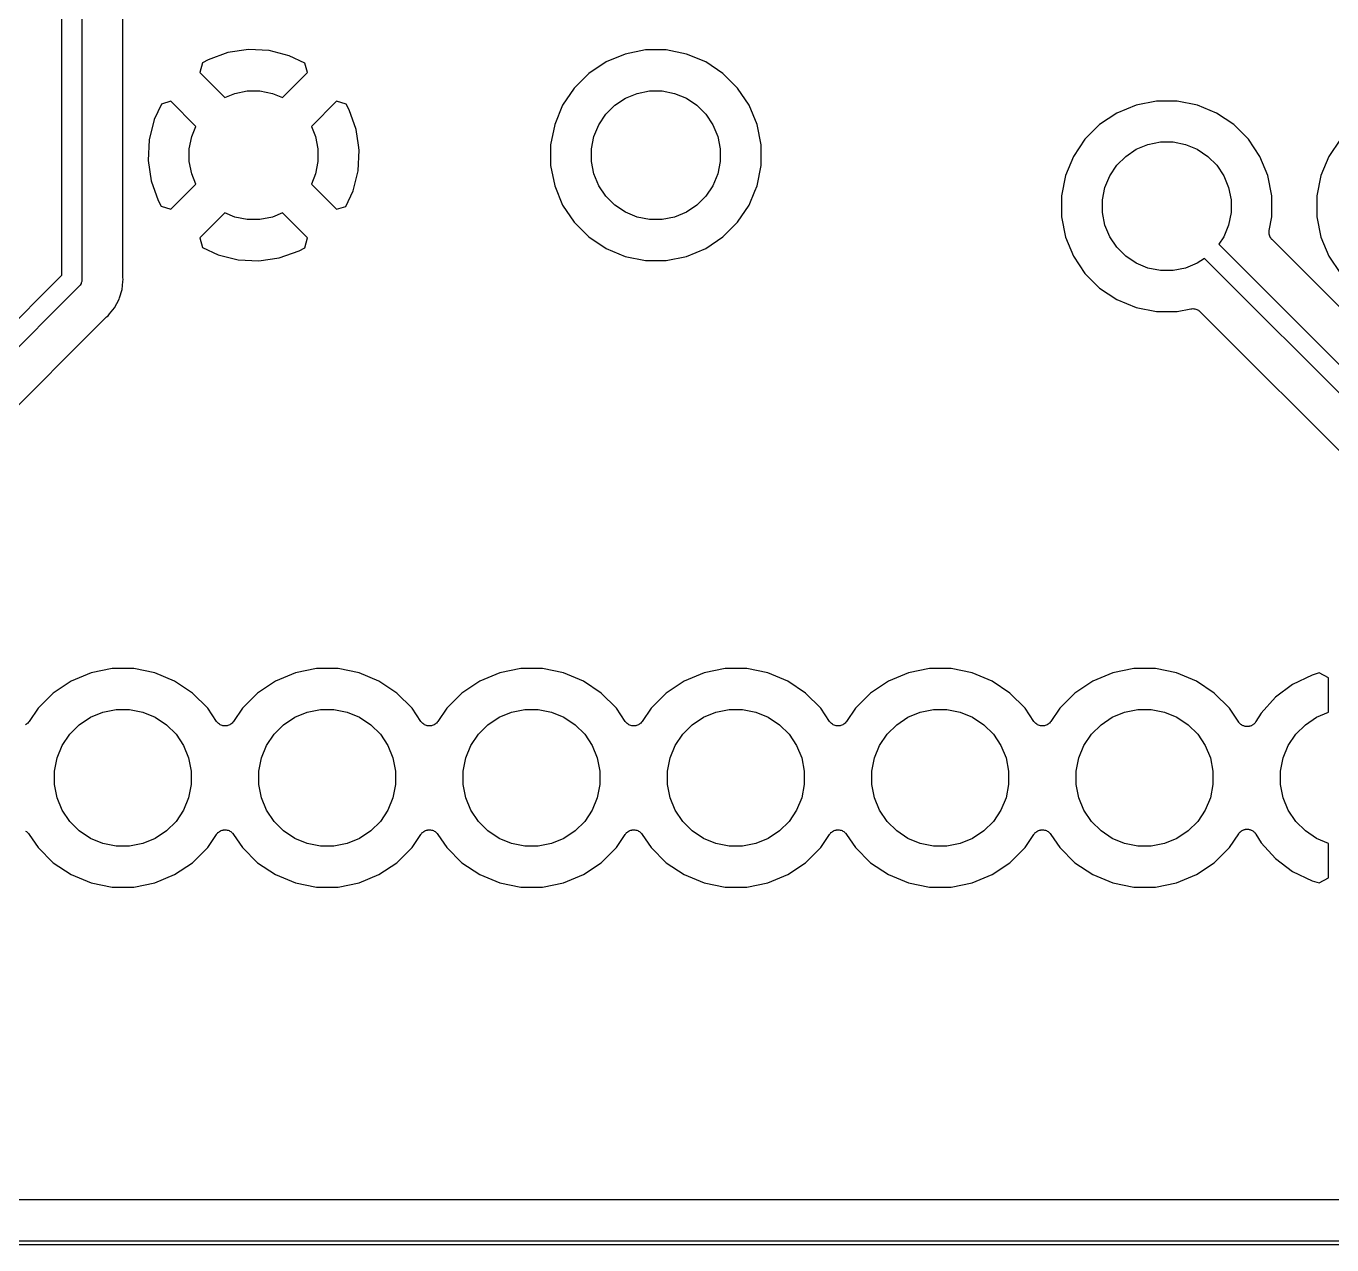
# Model space of a CAD drawing. Extents: x 20 to 116, y -135 to -20.
# Drawn here: x 64.89 to 81.12, y -135.03 to -119.88 of the extents above; entities that cross this region are included whole.
import ezdxf

# ---------------------------------------------------------------- set-up
doc = ezdxf.new("R2010")
doc.units = 0
doc.layers.add('BLACK', color=7, linetype='CONTINUOUS')

msp = doc.modelspace()

# ---------------------------------------------------------------- linework, layer by layer
at = {"layer": 'BLACK', "linetype": 'CONTINUOUS'}
for p, q in [((65.335, -122.973), (65.335, -110.205)), ((65.585, -110.205), (65.585, -123.019)), ((66.093, -122.988), (66.093, -110.843)), ((67.4009, -120.205), (67.1553, -120.293)), ((67.6557, -120.167), (67.4009, -120.205)), ((67.9131, -120.18), (67.6557, -120.167)), ((68.163, -120.243), (67.9131, -120.18)), ((68.3557, -120.334), (68.163, -120.243)), ((72.3385, -120.222), (72.1004, -120.321)), ((72.5912, -120.172), (72.3385, -120.222)), ((72.8488, -120.172), (72.5912, -120.172)), ((73.1015, -120.222), (72.8488, -120.172)), ((73.3396, -120.321), (73.1015, -120.222)), ((67.0853, -120.33), (67.05, -120.451)), ((67.1553, -120.293), (67.0853, -120.33)), ((68.39, -120.451), (68.3557, -120.334)), ((72.1004, -120.321), (71.8862, -120.464)), ((73.5538, -120.464), (73.3396, -120.321)), ((67.05, -120.451), (67.3617, -120.762)), ((68.0783, -120.762), (68.39, -120.451)), ((71.8862, -120.464), (71.704, -120.646)), ((73.736, -120.646), (73.5538, -120.464)), ((67.3617, -120.762), (67.4866, -120.711)), ((67.4866, -120.711), (67.6412, -120.68)), ((67.6412, -120.68), (67.7988, -120.68)), ((67.7988, -120.68), (67.9534, -120.711)), ((67.9534, -120.711), (68.0783, -120.762)), ((71.704, -120.646), (71.5609, -120.86)), ((72.3411, -120.771), (72.4866, -120.711)), ((72.4866, -120.711), (72.6412, -120.68)), ((72.6412, -120.68), (72.7988, -120.68)), ((72.7988, -120.68), (72.9534, -120.711)), ((72.9534, -120.711), (73.0989, -120.771)), ((73.8791, -120.86), (73.736, -120.646)), ((66.5738, -120.844), (66.4826, -121.037)), ((66.6908, -120.81), (66.5738, -120.844)), ((67.0025, -121.122), (66.6908, -120.81)), ((68.7492, -120.81), (68.4375, -121.122)), ((68.8698, -120.845), (68.7492, -120.81)), ((68.9072, -120.915), (68.8698, -120.845)), ((68.995, -121.161), (68.9072, -120.915)), ((71.5609, -120.86), (71.4623, -121.098)), ((72.0986, -120.97), (72.21, -120.859)), ((72.21, -120.859), (72.3411, -120.771)), ((73.0989, -120.771), (73.23, -120.859)), ((73.23, -120.859), (73.3414, -120.97)), ((73.9777, -121.098), (73.8791, -120.86)), ((78.6885, -120.857), (78.4504, -120.956)), ((78.9412, -120.807), (78.6885, -120.857)), ((79.1988, -120.807), (78.9412, -120.807)), ((79.4515, -120.857), (79.1988, -120.807)), ((79.6896, -120.956), (79.4515, -120.857)), ((66.4826, -121.037), (66.4199, -121.287)), ((72.011, -121.101), (72.0986, -120.97)), ((73.3414, -120.97), (73.429, -121.101)), ((78.4504, -120.956), (78.2362, -121.099)), ((79.9038, -121.099), (79.6896, -120.956)), ((66.92, -121.401), (66.9507, -121.247)), ((66.9507, -121.247), (67.0025, -121.122)), ((68.4375, -121.122), (68.4893, -121.247)), ((68.4893, -121.247), (68.52, -121.401)), ((69.0241, -121.357), (68.995, -121.161)), ((71.4623, -121.098), (71.412, -121.351)), ((71.92, -121.401), (71.9507, -121.247)), ((71.9507, -121.247), (72.011, -121.101)), ((73.429, -121.101), (73.4893, -121.247)), ((73.4893, -121.247), (73.52, -121.401)), ((74.028, -121.351), (73.9777, -121.098)), ((78.2362, -121.099), (78.054, -121.281)), ((80.086, -121.281), (79.9038, -121.099)), ((66.4199, -121.287), (66.4072, -121.544)), ((66.92, -121.559), (66.92, -121.401)), ((68.52, -121.401), (68.52, -121.559)), ((69.0328, -121.416), (69.0241, -121.357)), ((69.0241, -121.357), (69.0241, -121.357)), ((71.412, -121.351), (71.412, -121.609)), ((71.92, -121.559), (71.92, -121.401)), ((73.52, -121.401), (73.52, -121.559)), ((74.028, -121.609), (74.028, -121.351)), ((78.054, -121.281), (77.9109, -121.495)), ((78.56, -121.494), (78.6911, -121.406)), ((78.6911, -121.406), (78.8366, -121.346)), ((78.8366, -121.346), (78.9912, -121.315)), ((78.9912, -121.315), (79.1488, -121.315)), ((79.1488, -121.315), (79.3034, -121.346)), ((79.3034, -121.346), (79.4489, -121.406)), ((79.4489, -121.406), (79.58, -121.494)), ((80.2291, -121.495), (80.086, -121.281)), ((81.229, -121.281), (81.0859, -121.495)), ((66.4072, -121.544), (66.445, -121.799)), ((66.9507, -121.713), (66.92, -121.559)), ((68.52, -121.559), (68.4893, -121.713)), ((69.0201, -121.673), (69.0328, -121.416)), ((71.9507, -121.713), (71.92, -121.559)), ((73.52, -121.559), (73.4893, -121.713)), ((77.9109, -121.495), (77.8123, -121.733)), ((78.4486, -121.605), (78.56, -121.494)), ((79.58, -121.494), (79.6914, -121.605)), ((80.3277, -121.733), (80.2291, -121.495)), ((81.0859, -121.495), (80.9873, -121.733)), ((67.0025, -121.838), (66.9507, -121.713)), ((68.4893, -121.713), (68.4375, -121.838)), ((68.9574, -121.923), (69.0201, -121.673)), ((71.412, -121.609), (71.4623, -121.862)), ((72.011, -121.859), (71.9507, -121.713)), ((73.4893, -121.713), (73.429, -121.859)), ((73.9777, -121.862), (74.028, -121.609)), ((77.8123, -121.733), (77.762, -121.986)), ((78.361, -121.736), (78.4486, -121.605)), ((79.6914, -121.605), (79.779, -121.736)), ((80.378, -121.986), (80.3277, -121.733)), ((80.9873, -121.733), (80.937, -121.986)), ((66.445, -121.799), (66.5328, -122.045)), ((66.6908, -122.15), (67.0025, -121.838)), ((68.4375, -121.838), (68.7492, -122.15)), ((71.4623, -121.862), (71.5609, -122.1)), ((72.0986, -121.99), (72.011, -121.859)), ((73.429, -121.859), (73.3414, -121.99)), ((73.9514, -121.925), (73.9777, -121.862)), ((78.27, -122.036), (78.3007, -121.882)), ((78.3007, -121.882), (78.361, -121.736)), ((79.779, -121.736), (79.8393, -121.882)), ((79.8393, -121.882), (79.87, -122.036)), ((66.5328, -122.045), (66.5702, -122.115)), ((68.8662, -122.116), (68.9574, -121.923)), ((72.21, -122.101), (72.0986, -121.99)), ((73.3414, -121.99), (73.23, -122.101)), ((73.8791, -122.1), (73.9514, -121.925)), ((73.9514, -121.925), (73.9514, -121.925)), ((77.762, -121.986), (77.762, -122.244)), ((78.27, -122.194), (78.27, -122.036)), ((79.87, -122.036), (79.87, -122.194)), ((80.378, -122.244), (80.378, -121.986)), ((80.937, -121.986), (80.937, -122.244)), ((66.5702, -122.115), (66.6908, -122.15)), ((67.3617, -122.198), (67.05, -122.509)), ((67.4866, -122.249), (67.3617, -122.198)), ((68.0783, -122.198), (67.9534, -122.249)), ((68.39, -122.509), (68.0783, -122.198)), ((68.7492, -122.15), (68.8662, -122.116)), ((71.5609, -122.1), (71.704, -122.314)), ((72.3411, -122.189), (72.21, -122.101)), ((72.4866, -122.249), (72.3411, -122.189)), ((73.0989, -122.189), (72.9534, -122.249)), ((73.23, -122.101), (73.0989, -122.189)), ((73.736, -122.314), (73.8791, -122.1)), ((78.3007, -122.348), (78.27, -122.194)), ((79.87, -122.194), (79.8393, -122.348)), ((67.6412, -122.28), (67.4866, -122.249)), ((67.7988, -122.28), (67.6412, -122.28)), ((67.9534, -122.249), (67.7988, -122.28)), ((71.704, -122.314), (71.8862, -122.496)), ((72.6412, -122.28), (72.4866, -122.249)), ((72.7988, -122.28), (72.6412, -122.28)), ((72.9534, -122.249), (72.7988, -122.28)), ((73.5538, -122.496), (73.736, -122.314)), ((77.762, -122.244), (77.8123, -122.497)), ((78.361, -122.494), (78.3007, -122.348)), ((79.8393, -122.348), (79.779, -122.494)), ((80.3441, -122.414), (80.378, -122.244)), ((80.937, -122.244), (80.9873, -122.497)), ((67.05, -122.509), (67.0843, -122.626)), ((68.3547, -122.63), (68.39, -122.509)), ((71.8862, -122.496), (72.1004, -122.639)), ((73.3396, -122.639), (73.5538, -122.496)), ((77.8123, -122.497), (77.9109, -122.735)), ((78.4486, -122.625), (78.361, -122.494)), ((79.779, -122.494), (79.7176, -122.586)), ((80.3417, -122.438), (80.343, -122.426)), ((80.3417, -122.439), (80.3417, -122.438)), ((80.3417, -122.438), (80.3417, -122.438)), ((80.3428, -122.45), (80.3417, -122.439)), ((80.3439, -122.462), (80.3428, -122.45)), ((80.343, -122.426), (80.3441, -122.414)), ((80.344, -122.463), (80.3439, -122.462)), ((80.3441, -122.463), (80.344, -122.463)), ((80.3475, -122.475), (80.3441, -122.463)), ((80.3508, -122.486), (80.3475, -122.475)), ((80.3511, -122.487), (80.3508, -122.486)), ((80.3512, -122.487), (80.3511, -122.487)), ((80.3568, -122.498), (80.3512, -122.487)), ((80.3622, -122.508), (80.3568, -122.498)), ((80.3626, -122.509), (80.3622, -122.508)), ((80.3628, -122.509), (80.3626, -122.509)), ((80.3703, -122.518), (80.3628, -122.509)), ((80.3776, -122.527), (80.3703, -122.518)), ((80.3785, -122.528), (80.3776, -122.527)), ((80.3789, -122.529), (80.3785, -122.528)), ((80.3785, -122.528), (80.3785, -122.528)), ((80.3785, -122.528), (80.3785, -122.528)), ((82.9962, -125.146), (80.3789, -122.529)), ((80.9873, -122.497), (81.0859, -122.735)), ((67.0843, -122.626), (67.277, -122.717)), ((68.0391, -122.755), (68.2847, -122.667)), ((68.2847, -122.667), (68.3547, -122.63)), ((72.1004, -122.639), (72.3385, -122.738)), ((73.1015, -122.738), (73.3396, -122.639)), ((78.56, -122.736), (78.4486, -122.625)), ((79.7176, -122.586), (82.823, -125.691)), ((67.277, -122.717), (67.5269, -122.78)), ((67.5269, -122.78), (67.7843, -122.793)), ((67.7843, -122.793), (68.0391, -122.755)), ((72.3385, -122.738), (72.5912, -122.788)), ((72.5912, -122.788), (72.8488, -122.788)), ((72.8488, -122.788), (73.1015, -122.738)), ((77.9109, -122.735), (78.054, -122.949)), ((78.6911, -122.824), (78.56, -122.736)), ((78.8366, -122.884), (78.6911, -122.824)), ((79.4489, -122.824), (79.3034, -122.884)), ((79.5408, -122.763), (79.4489, -122.824)), ((82.6785, -125.9), (79.5408, -122.763)), ((81.0859, -122.735), (81.229, -122.949)), ((61.8732, -126.435), (65.335, -122.973)), ((65.585, -123.031), (65.5832, -123.05)), ((65.585, -123.019), (65.5856, -123.025)), ((65.5856, -123.025), (65.585, -123.031)), ((65.585, -123.031), (65.585, -123.031)), ((66.0935, -122.993), (66.093, -122.988)), ((66.0934, -122.998), (66.0935, -122.993)), ((66.0936, -123), (66.0934, -122.998)), ((66.0961, -123.025), (66.0936, -123)), ((66.0936, -123.05), (66.0961, -123.025)), ((78.054, -122.949), (78.2362, -123.131)), ((78.9912, -122.915), (78.8366, -122.884)), ((79.1488, -122.915), (78.9912, -122.915)), ((79.3034, -122.884), (79.1488, -122.915)), ((65.5441, -123.118), (62.0177, -126.644)), ((65.5488, -123.114), (65.5441, -123.118)), ((65.5557, -123.105), (65.5488, -123.114)), ((65.5644, -123.095), (65.5557, -123.105)), ((65.576, -123.073), (65.5644, -123.095)), ((65.578, -123.067), (65.576, -123.073)), ((65.5832, -123.05), (65.578, -123.067)), ((66.0523, -123.253), (66.0838, -123.149)), ((66.0838, -123.149), (66.0936, -123.05)), ((66.0936, -123.05), (66.0936, -123.05)), ((78.2362, -123.131), (78.4504, -123.274)), ((65.9889, -123.378), (66.0476, -123.268)), ((66.0476, -123.268), (66.0523, -123.253)), ((66.0523, -123.253), (66.0523, -123.253)), ((78.4504, -123.274), (78.6885, -123.373)), ((62.399, -126.981), (65.8812, -123.499)), ((65.8812, -123.499), (65.8825, -123.498)), ((65.8825, -123.498), (65.8867, -123.494)), ((65.8867, -123.494), (65.8904, -123.491)), ((65.8904, -123.491), (65.9098, -123.475)), ((65.9098, -123.475), (65.9287, -123.452)), ((65.9287, -123.452), (65.9288, -123.452)), ((65.9288, -123.452), (65.9889, -123.378)), ((78.6885, -123.373), (78.9412, -123.423)), ((78.9412, -123.423), (79.1988, -123.423)), ((79.1988, -123.423), (79.3691, -123.389)), ((79.3691, -123.389), (79.3696, -123.389)), ((79.3696, -123.389), (79.3697, -123.389)), ((79.3697, -123.389), (79.3697, -123.389)), ((79.3697, -123.389), (79.3709, -123.389)), ((79.3709, -123.389), (79.3827, -123.388)), ((79.3827, -123.388), (79.3943, -123.387)), ((79.3943, -123.387), (79.3949, -123.387)), ((79.3949, -123.387), (79.3955, -123.387)), ((79.3955, -123.387), (79.4072, -123.388)), ((79.4072, -123.388), (79.419, -123.389)), ((79.419, -123.389), (79.4196, -123.389)), ((79.4196, -123.389), (79.4202, -123.389)), ((79.4202, -123.389), (79.4314, -123.393)), ((79.4314, -123.393), (79.4427, -123.396)), ((79.4427, -123.396), (79.4432, -123.397)), ((79.4432, -123.397), (79.4438, -123.397)), ((79.4438, -123.397), (79.4541, -123.403)), ((79.4541, -123.403), (79.4645, -123.408)), ((79.4645, -123.408), (79.465, -123.409)), ((79.465, -123.409), (79.4655, -123.409)), ((79.4655, -123.409), (79.4746, -123.416)), ((79.4746, -123.416), (79.4837, -123.424)), ((79.4837, -123.424), (82.2973, -126.237)), ((65.9612, -127.862), (65.6989, -127.914)), ((66.2287, -127.862), (65.9612, -127.862)), ((66.4911, -127.914), (66.2287, -127.862)), ((68.5012, -127.862), (68.2389, -127.914)), ((68.7687, -127.862), (68.5012, -127.862)), ((69.0311, -127.914), (68.7687, -127.862)), ((71.0412, -127.862), (70.7789, -127.914)), ((71.3088, -127.862), (71.0412, -127.862)), ((71.5711, -127.914), (71.3088, -127.862)), ((73.5812, -127.862), (73.3189, -127.914)), ((73.8487, -127.862), (73.5812, -127.862)), ((74.1111, -127.914), (73.8487, -127.862)), ((76.1213, -127.862), (75.8589, -127.914)), ((76.3888, -127.862), (76.1213, -127.862)), ((76.6511, -127.914), (76.3888, -127.862)), ((78.6612, -127.862), (78.3989, -127.914)), ((78.9287, -127.862), (78.6612, -127.862)), ((79.1911, -127.914), (78.9287, -127.862)), ((65.4517, -128.017), (65.2293, -128.165)), ((65.6989, -127.914), (65.4517, -128.017)), ((66.7383, -128.017), (66.4911, -127.914)), ((66.9607, -128.165), (66.7383, -128.017)), ((67.9917, -128.017), (67.7693, -128.165)), ((68.2389, -127.914), (67.9917, -128.017)), ((69.2783, -128.017), (69.0311, -127.914)), ((69.5007, -128.165), (69.2783, -128.017)), ((70.5317, -128.017), (70.3093, -128.165)), ((70.7789, -127.914), (70.5317, -128.017)), ((71.8183, -128.017), (71.5711, -127.914)), ((72.0407, -128.165), (71.8183, -128.017)), ((73.0717, -128.017), (72.8493, -128.165)), ((73.3189, -127.914), (73.0717, -128.017)), ((74.3583, -128.017), (74.1111, -127.914)), ((74.5807, -128.165), (74.3583, -128.017)), ((75.6117, -128.017), (75.3893, -128.165)), ((75.8589, -127.914), (75.6117, -128.017)), ((76.8983, -128.017), (76.6511, -127.914)), ((77.1207, -128.165), (76.8983, -128.017)), ((78.1517, -128.017), (77.9293, -128.165)), ((78.3989, -127.914), (78.1517, -128.017)), ((79.4383, -128.017), (79.1911, -127.914)), ((79.6607, -128.165), (79.4383, -128.017)), ((80.634, -128.058), (80.4207, -128.217)), ((80.8769, -127.942), (80.634, -128.058)), ((80.965, -127.915), (80.8769, -127.942)), ((81.081, -127.976), (80.965, -127.915)), ((81.081, -128.405), (81.081, -127.976)), ((65.2293, -128.165), (65.0402, -128.354)), ((67.1498, -128.354), (66.9607, -128.165)), ((67.7693, -128.165), (67.5802, -128.354)), ((69.6898, -128.354), (69.5007, -128.165)), ((70.3093, -128.165), (70.1202, -128.354)), ((72.2298, -128.354), (72.0407, -128.165)), ((72.8493, -128.165), (72.6602, -128.354)), ((74.7698, -128.354), (74.5807, -128.165)), ((75.3893, -128.165), (75.2002, -128.354)), ((77.3098, -128.354), (77.1207, -128.165)), ((77.9293, -128.165), (77.7402, -128.354)), ((79.8498, -128.354), (79.6607, -128.165)), ((80.4207, -128.217), (80.2425, -128.414)), ((65.0402, -128.354), (64.9306, -128.518)), ((65.8471, -128.403), (66.0113, -128.37)), ((66.0113, -128.37), (66.1787, -128.37)), ((66.1787, -128.37), (66.3429, -128.403)), ((67.2594, -128.518), (67.1498, -128.354)), ((67.5802, -128.354), (67.4706, -128.518)), ((68.3871, -128.403), (68.5513, -128.37)), ((68.5513, -128.37), (68.7187, -128.37)), ((68.7187, -128.37), (68.8829, -128.403)), ((69.7994, -128.518), (69.6898, -128.354)), ((70.1202, -128.354), (70.0106, -128.518)), ((70.9271, -128.403), (71.0913, -128.37)), ((71.0913, -128.37), (71.2587, -128.37)), ((71.2587, -128.37), (71.4229, -128.403)), ((72.3394, -128.518), (72.2298, -128.354)), ((72.6602, -128.354), (72.5506, -128.518)), ((73.4671, -128.403), (73.6313, -128.37)), ((73.6313, -128.37), (73.7987, -128.37)), ((73.7987, -128.37), (73.9629, -128.403)), ((74.8794, -128.518), (74.7698, -128.354)), ((75.2002, -128.354), (75.0906, -128.518)), ((76.0071, -128.403), (76.1713, -128.37)), ((76.1713, -128.37), (76.3387, -128.37)), ((76.3387, -128.37), (76.5029, -128.403)), ((77.4194, -128.518), (77.3098, -128.354)), ((77.7402, -128.354), (77.6306, -128.518)), ((78.5471, -128.403), (78.7113, -128.37)), ((78.7113, -128.37), (78.8787, -128.37)), ((78.8787, -128.37), (79.0429, -128.403)), ((79.9646, -128.526), (79.8498, -128.354)), ((64.9042, -128.546), (64.8948, -128.554)), ((64.9136, -128.539), (64.9042, -128.546)), ((64.9138, -128.538), (64.9136, -128.539)), ((64.9141, -128.538), (64.9138, -128.538)), ((64.9217, -128.529), (64.9141, -128.538)), ((64.9296, -128.52), (64.9217, -128.529)), ((64.93, -128.519), (64.9296, -128.52)), ((64.9306, -128.518), (64.93, -128.519)), ((64.93, -128.519), (64.93, -128.519)), ((64.93, -128.519), (64.93, -128.519)), ((65.5532, -128.56), (65.6924, -128.467)), ((65.6924, -128.467), (65.8471, -128.403)), ((66.3429, -128.403), (66.4976, -128.467)), ((66.4976, -128.467), (66.6368, -128.56)), ((67.267, -128.528), (67.2594, -128.518)), ((67.2746, -128.537), (67.267, -128.528)), ((67.2749, -128.537), (67.2746, -128.537)), ((67.2751, -128.537), (67.2749, -128.537)), ((67.2844, -128.545), (67.2751, -128.537)), ((67.2937, -128.553), (67.2844, -128.545)), ((67.294, -128.553), (67.2937, -128.553)), ((67.2943, -128.553), (67.294, -128.553)), ((67.3049, -128.559), (67.2943, -128.553)), ((67.4442, -128.546), (67.4348, -128.554)), ((67.4536, -128.539), (67.4442, -128.546)), ((67.4538, -128.538), (67.4536, -128.539)), ((67.4541, -128.538), (67.4538, -128.538)), ((67.4617, -128.529), (67.4541, -128.538)), ((67.4696, -128.52), (67.4617, -128.529)), ((67.47, -128.519), (67.4696, -128.52)), ((67.4706, -128.518), (67.47, -128.519)), ((67.47, -128.519), (67.47, -128.519)), ((67.47, -128.519), (67.47, -128.519)), ((68.0932, -128.56), (68.2324, -128.467)), ((68.2324, -128.467), (68.3871, -128.403)), ((68.8829, -128.403), (69.0376, -128.467)), ((69.0376, -128.467), (69.1768, -128.56)), ((69.807, -128.528), (69.7994, -128.518)), ((69.8147, -128.537), (69.807, -128.528)), ((69.8149, -128.537), (69.8147, -128.537)), ((69.8151, -128.537), (69.8149, -128.537)), ((69.8244, -128.545), (69.8151, -128.537)), ((69.8337, -128.553), (69.8244, -128.545)), ((69.834, -128.553), (69.8337, -128.553)), ((69.8343, -128.553), (69.834, -128.553)), ((69.8449, -128.559), (69.8343, -128.553)), ((69.9842, -128.546), (69.9748, -128.554)), ((69.9936, -128.539), (69.9842, -128.546)), ((69.9938, -128.538), (69.9936, -128.539)), ((69.9941, -128.538), (69.9938, -128.538)), ((70.0017, -128.529), (69.9941, -128.538)), ((70.0096, -128.52), (70.0017, -128.529)), ((70.01, -128.519), (70.0096, -128.52)), ((70.0106, -128.518), (70.01, -128.519)), ((70.01, -128.519), (70.01, -128.519)), ((70.01, -128.519), (70.01, -128.519)), ((70.6332, -128.56), (70.7724, -128.467)), ((70.7724, -128.467), (70.9271, -128.403)), ((71.4229, -128.403), (71.5776, -128.467)), ((71.5776, -128.467), (71.7168, -128.56)), ((72.347, -128.528), (72.3394, -128.518)), ((72.3546, -128.537), (72.347, -128.528)), ((72.3549, -128.537), (72.3546, -128.537)), ((72.3551, -128.537), (72.3549, -128.537)), ((72.3644, -128.545), (72.3551, -128.537)), ((72.3737, -128.553), (72.3644, -128.545)), ((72.374, -128.553), (72.3737, -128.553)), ((72.3743, -128.553), (72.374, -128.553)), ((72.3849, -128.559), (72.3743, -128.553)), ((72.5242, -128.546), (72.5148, -128.554)), ((72.5336, -128.539), (72.5242, -128.546)), ((72.5338, -128.538), (72.5336, -128.539)), ((72.5341, -128.538), (72.5338, -128.538)), ((72.5417, -128.529), (72.5341, -128.538)), ((72.5496, -128.52), (72.5417, -128.529)), ((72.55, -128.519), (72.5496, -128.52)), ((72.5506, -128.518), (72.55, -128.519)), ((72.55, -128.519), (72.55, -128.519)), ((72.55, -128.519), (72.55, -128.519)), ((73.1732, -128.56), (73.3124, -128.467)), ((73.3124, -128.467), (73.4671, -128.403)), ((73.9629, -128.403), (74.1176, -128.467)), ((74.1176, -128.467), (74.2568, -128.56)), ((74.887, -128.528), (74.8794, -128.518)), ((74.8946, -128.537), (74.887, -128.528)), ((74.8949, -128.537), (74.8946, -128.537)), ((74.8951, -128.537), (74.8949, -128.537)), ((74.9044, -128.545), (74.8951, -128.537)), ((74.9137, -128.553), (74.9044, -128.545)), ((74.914, -128.553), (74.9137, -128.553)), ((74.9143, -128.553), (74.914, -128.553)), ((74.9249, -128.559), (74.9143, -128.553)), ((75.0642, -128.546), (75.0548, -128.554)), ((75.0736, -128.539), (75.0642, -128.546)), ((75.0738, -128.538), (75.0736, -128.539)), ((75.0741, -128.538), (75.0738, -128.538)), ((75.0817, -128.529), (75.0741, -128.538)), ((75.0896, -128.52), (75.0817, -128.529)), ((75.09, -128.519), (75.0896, -128.52)), ((75.0906, -128.518), (75.09, -128.519)), ((75.09, -128.519), (75.09, -128.519)), ((75.09, -128.519), (75.09, -128.519)), ((75.7132, -128.56), (75.8524, -128.467)), ((75.8524, -128.467), (76.0071, -128.403)), ((76.5029, -128.403), (76.6576, -128.467)), ((76.6576, -128.467), (76.7968, -128.56)), ((77.427, -128.528), (77.4194, -128.518)), ((77.4346, -128.537), (77.427, -128.528)), ((77.4349, -128.537), (77.4346, -128.537)), ((77.4351, -128.537), (77.4349, -128.537)), ((77.4444, -128.545), (77.4351, -128.537)), ((77.4537, -128.553), (77.4444, -128.545)), ((77.454, -128.553), (77.4537, -128.553)), ((77.4543, -128.553), (77.454, -128.553)), ((77.4649, -128.559), (77.4543, -128.553)), ((77.6042, -128.546), (77.5948, -128.554)), ((77.6136, -128.539), (77.6042, -128.546)), ((77.6138, -128.538), (77.6136, -128.539)), ((77.6141, -128.538), (77.6138, -128.538)), ((77.6217, -128.529), (77.6141, -128.538)), ((77.6296, -128.52), (77.6217, -128.529)), ((77.63, -128.519), (77.6296, -128.52)), ((77.6306, -128.518), (77.63, -128.519)), ((77.63, -128.519), (77.63, -128.519)), ((77.63, -128.519), (77.63, -128.519)), ((78.2532, -128.56), (78.3924, -128.467)), ((78.3924, -128.467), (78.5471, -128.403)), ((79.0429, -128.403), (79.1976, -128.467)), ((79.1976, -128.467), (79.3368, -128.56)), ((79.9665, -128.528), (79.9646, -128.526)), ((79.968, -128.531), (79.9665, -128.528)), ((79.9743, -128.538), (79.968, -128.531)), ((79.9803, -128.545), (79.9743, -128.538)), ((79.9826, -128.547), (79.9803, -128.545)), ((79.9846, -128.549), (79.9826, -128.547)), ((79.9922, -128.555), (79.9846, -128.549)), ((80.1519, -128.552), (80.1449, -128.558)), ((80.1593, -128.546), (80.1519, -128.552)), ((80.1612, -128.544), (80.1593, -128.546)), ((80.1634, -128.542), (80.1612, -128.544)), ((80.1691, -128.534), (80.1634, -128.542)), ((80.1752, -128.527), (80.1691, -128.534)), ((80.1766, -128.524), (80.1752, -128.527)), ((80.1784, -128.522), (80.1766, -128.524)), ((80.1793, -128.521), (80.1784, -128.522)), ((80.2425, -128.414), (80.1793, -128.521)), ((80.7932, -128.56), (80.9324, -128.467)), ((80.9324, -128.467), (81.081, -128.405)), ((64.8943, -128.554), (64.8836, -128.56)), ((64.8945, -128.554), (64.8943, -128.554)), ((64.8948, -128.554), (64.8945, -128.554)), ((65.3417, -128.817), (65.4348, -128.678)), ((65.4348, -128.678), (65.5532, -128.56)), ((66.6368, -128.56), (66.7552, -128.678)), ((66.7552, -128.678), (66.8483, -128.817)), ((67.3155, -128.565), (67.3049, -128.559)), ((67.3158, -128.565), (67.3155, -128.565)), ((67.3161, -128.565), (67.3158, -128.565)), ((67.3277, -128.569), (67.3161, -128.565)), ((67.3391, -128.572), (67.3277, -128.569)), ((67.3395, -128.572), (67.3391, -128.572)), ((67.3398, -128.572), (67.3395, -128.572)), ((67.3518, -128.573), (67.3398, -128.572)), ((67.3638, -128.575), (67.3518, -128.573)), ((67.3641, -128.575), (67.3638, -128.575)), ((67.3644, -128.575), (67.3641, -128.575)), ((67.3764, -128.574), (67.3644, -128.575)), ((67.3885, -128.573), (67.3764, -128.574)), ((67.3888, -128.572), (67.3885, -128.573)), ((67.3891, -128.572), (67.3888, -128.572)), ((67.4007, -128.569), (67.3891, -128.572)), ((67.4123, -128.566), (67.4007, -128.569)), ((67.4126, -128.565), (67.4123, -128.566)), ((67.4129, -128.565), (67.4126, -128.565)), ((67.4236, -128.56), (67.4129, -128.565)), ((67.4343, -128.554), (67.4236, -128.56)), ((67.4345, -128.554), (67.4343, -128.554)), ((67.4348, -128.554), (67.4345, -128.554)), ((67.8817, -128.817), (67.9748, -128.678)), ((67.9748, -128.678), (68.0932, -128.56)), ((69.1768, -128.56), (69.2952, -128.678)), ((69.2952, -128.678), (69.3883, -128.817)), ((69.8555, -128.565), (69.8449, -128.559)), ((69.8558, -128.565), (69.8555, -128.565)), ((69.8561, -128.565), (69.8558, -128.565)), ((69.8677, -128.569), (69.8561, -128.565)), ((69.8791, -128.572), (69.8677, -128.569)), ((69.8795, -128.572), (69.8791, -128.572)), ((69.8798, -128.572), (69.8795, -128.572)), ((69.8918, -128.573), (69.8798, -128.572)), ((69.9038, -128.575), (69.8918, -128.573)), ((69.9041, -128.575), (69.9038, -128.575)), ((69.9044, -128.575), (69.9041, -128.575)), ((69.9164, -128.574), (69.9044, -128.575)), ((69.9285, -128.573), (69.9164, -128.574)), ((69.9288, -128.572), (69.9285, -128.573)), ((69.9291, -128.572), (69.9288, -128.572)), ((69.9407, -128.569), (69.9291, -128.572)), ((69.9523, -128.566), (69.9407, -128.569)), ((69.9526, -128.565), (69.9523, -128.566)), ((69.9529, -128.565), (69.9526, -128.565)), ((69.9636, -128.56), (69.9529, -128.565)), ((69.9743, -128.554), (69.9636, -128.56)), ((69.9745, -128.554), (69.9743, -128.554)), ((69.9748, -128.554), (69.9745, -128.554)), ((70.4217, -128.817), (70.5148, -128.678)), ((70.5148, -128.678), (70.6332, -128.56)), ((71.7168, -128.56), (71.8352, -128.678)), ((71.8352, -128.678), (71.9283, -128.817)), ((72.3955, -128.565), (72.3849, -128.559)), ((72.3958, -128.565), (72.3955, -128.565)), ((72.3961, -128.565), (72.3958, -128.565)), ((72.4077, -128.569), (72.3961, -128.565)), ((72.4191, -128.572), (72.4077, -128.569)), ((72.4195, -128.572), (72.4191, -128.572)), ((72.4198, -128.572), (72.4195, -128.572)), ((72.4318, -128.573), (72.4198, -128.572)), ((72.4438, -128.575), (72.4318, -128.573)), ((72.4441, -128.575), (72.4438, -128.575)), ((72.4444, -128.575), (72.4441, -128.575)), ((72.4564, -128.574), (72.4444, -128.575)), ((72.4685, -128.573), (72.4564, -128.574)), ((72.4688, -128.572), (72.4685, -128.573)), ((72.4691, -128.572), (72.4688, -128.572)), ((72.4807, -128.569), (72.4691, -128.572)), ((72.4923, -128.566), (72.4807, -128.569)), ((72.4926, -128.565), (72.4923, -128.566)), ((72.4929, -128.565), (72.4926, -128.565)), ((72.5036, -128.56), (72.4929, -128.565)), ((72.5143, -128.554), (72.5036, -128.56)), ((72.5145, -128.554), (72.5143, -128.554)), ((72.5148, -128.554), (72.5145, -128.554)), ((72.9617, -128.817), (73.0548, -128.678)), ((73.0548, -128.678), (73.1732, -128.56)), ((74.2568, -128.56), (74.3752, -128.678)), ((74.3752, -128.678), (74.4683, -128.817)), ((74.9355, -128.565), (74.9249, -128.559)), ((74.9358, -128.565), (74.9355, -128.565)), ((74.9361, -128.565), (74.9358, -128.565)), ((74.9477, -128.569), (74.9361, -128.565)), ((74.9591, -128.572), (74.9477, -128.569)), ((74.9595, -128.572), (74.9591, -128.572)), ((74.9598, -128.572), (74.9595, -128.572)), ((74.9718, -128.573), (74.9598, -128.572)), ((74.9838, -128.575), (74.9718, -128.573)), ((74.9841, -128.575), (74.9838, -128.575)), ((74.9844, -128.575), (74.9841, -128.575)), ((74.9964, -128.574), (74.9844, -128.575)), ((75.0085, -128.573), (74.9964, -128.574)), ((75.0088, -128.572), (75.0085, -128.573)), ((75.0091, -128.572), (75.0088, -128.572)), ((75.0207, -128.569), (75.0091, -128.572)), ((75.0323, -128.566), (75.0207, -128.569)), ((75.0326, -128.565), (75.0323, -128.566)), ((75.0329, -128.565), (75.0326, -128.565)), ((75.0436, -128.56), (75.0329, -128.565)), ((75.0543, -128.554), (75.0436, -128.56)), ((75.0545, -128.554), (75.0543, -128.554)), ((75.0548, -128.554), (75.0545, -128.554)), ((75.5017, -128.817), (75.5948, -128.678)), ((75.5948, -128.678), (75.7132, -128.56)), ((76.7968, -128.56), (76.9152, -128.678)), ((76.9152, -128.678), (77.0083, -128.817)), ((77.4755, -128.565), (77.4649, -128.559)), ((77.4758, -128.565), (77.4755, -128.565)), ((77.4761, -128.565), (77.4758, -128.565)), ((77.4877, -128.569), (77.4761, -128.565)), ((77.4991, -128.572), (77.4877, -128.569)), ((77.4995, -128.572), (77.4991, -128.572)), ((77.4998, -128.572), (77.4995, -128.572)), ((77.5118, -128.573), (77.4998, -128.572)), ((77.5238, -128.575), (77.5118, -128.573)), ((77.5241, -128.575), (77.5238, -128.575)), ((77.5244, -128.575), (77.5241, -128.575)), ((77.5364, -128.574), (77.5244, -128.575)), ((77.5485, -128.573), (77.5364, -128.574)), ((77.5488, -128.572), (77.5485, -128.573)), ((77.5491, -128.572), (77.5488, -128.572)), ((77.5607, -128.569), (77.5491, -128.572)), ((77.5723, -128.566), (77.5607, -128.569)), ((77.5726, -128.565), (77.5723, -128.566)), ((77.5729, -128.565), (77.5726, -128.565)), ((77.5836, -128.56), (77.5729, -128.565)), ((77.5943, -128.554), (77.5836, -128.56)), ((77.5945, -128.554), (77.5943, -128.554)), ((77.5948, -128.554), (77.5945, -128.554)), ((78.0417, -128.817), (78.1348, -128.678)), ((78.1348, -128.678), (78.2532, -128.56)), ((79.3368, -128.56), (79.4552, -128.678)), ((79.4552, -128.678), (79.5483, -128.817)), ((79.9995, -128.561), (79.9922, -128.555)), ((80.0021, -128.562), (79.9995, -128.561)), ((80.0044, -128.564), (80.0021, -128.562)), ((80.013, -128.568), (80.0044, -128.564)), ((80.0213, -128.573), (80.013, -128.568)), ((80.0241, -128.574), (80.0213, -128.573)), ((80.0268, -128.575), (80.0241, -128.574)), ((80.0359, -128.577), (80.0268, -128.575)), ((80.045, -128.58), (80.0359, -128.577)), ((80.0479, -128.58), (80.045, -128.58)), ((80.0508, -128.581), (80.0479, -128.58)), ((80.0602, -128.582), (80.0508, -128.581)), ((80.0696, -128.583), (80.0602, -128.582)), ((80.0726, -128.582), (80.0696, -128.583)), ((80.0756, -128.582), (80.0726, -128.582)), ((80.0849, -128.581), (80.0756, -128.582)), ((80.0943, -128.58), (80.0849, -128.581)), ((80.0972, -128.579), (80.0943, -128.58)), ((80.1001, -128.579), (80.0972, -128.579)), ((80.109, -128.576), (80.1001, -128.579)), ((80.1181, -128.573), (80.109, -128.576)), ((80.1207, -128.572), (80.1181, -128.573)), ((80.1235, -128.571), (80.1207, -128.572)), ((80.1316, -128.566), (80.1235, -128.571)), ((80.14, -128.562), (80.1316, -128.566)), ((80.1423, -128.56), (80.14, -128.562)), ((80.1449, -128.558), (80.1423, -128.56)), ((80.5817, -128.817), (80.6748, -128.678)), ((80.6748, -128.678), (80.7932, -128.56)), ((65.2777, -128.972), (65.3417, -128.817)), ((66.8483, -128.817), (66.9123, -128.972)), ((67.8177, -128.972), (67.8817, -128.817)), ((69.3883, -128.817), (69.4523, -128.972)), ((70.3577, -128.972), (70.4217, -128.817)), ((71.9283, -128.817), (71.9923, -128.972)), ((72.8977, -128.972), (72.9617, -128.817)), ((74.4683, -128.817), (74.5323, -128.972)), ((75.4377, -128.972), (75.5017, -128.817)), ((77.0083, -128.817), (77.0723, -128.972)), ((77.9777, -128.972), (78.0417, -128.817)), ((79.5483, -128.817), (79.6123, -128.972)), ((80.5177, -128.972), (80.5817, -128.817)), ((65.245, -129.136), (65.2777, -128.972)), ((66.9123, -128.972), (66.945, -129.136)), ((67.785, -129.136), (67.8177, -128.972)), ((69.4523, -128.972), (69.485, -129.136)), ((70.325, -129.136), (70.3577, -128.972)), ((71.9923, -128.972), (72.025, -129.136)), ((72.865, -129.136), (72.8977, -128.972)), ((74.5323, -128.972), (74.565, -129.136)), ((75.405, -129.136), (75.4377, -128.972)), ((77.0723, -128.972), (77.105, -129.136)), ((77.945, -129.136), (77.9777, -128.972)), ((79.6123, -128.972), (79.645, -129.136)), ((80.485, -129.136), (80.5177, -128.972)), ((65.245, -129.304), (65.245, -129.136)), ((66.945, -129.136), (66.945, -129.304)), ((67.785, -129.304), (67.785, -129.136)), ((69.485, -129.136), (69.485, -129.304)), ((70.325, -129.304), (70.325, -129.136)), ((72.025, -129.136), (72.025, -129.304)), ((72.865, -129.304), (72.865, -129.136)), ((74.565, -129.136), (74.565, -129.304)), ((75.405, -129.304), (75.405, -129.136)), ((77.105, -129.136), (77.105, -129.304)), ((77.945, -129.304), (77.945, -129.136)), ((79.645, -129.136), (79.645, -129.304)), ((80.485, -129.304), (80.485, -129.136)), ((65.2777, -129.468), (65.245, -129.304)), ((66.945, -129.304), (66.9123, -129.468)), ((67.8177, -129.468), (67.785, -129.304)), ((69.485, -129.304), (69.4523, -129.468)), ((70.3577, -129.468), (70.325, -129.304)), ((72.025, -129.304), (71.9923, -129.468)), ((72.8977, -129.468), (72.865, -129.304)), ((74.565, -129.304), (74.5323, -129.468)), ((75.4377, -129.468), (75.405, -129.304)), ((77.105, -129.304), (77.0723, -129.468)), ((77.9777, -129.468), (77.945, -129.304)), ((79.645, -129.304), (79.6123, -129.468)), ((80.5177, -129.468), (80.485, -129.304)), ((65.3417, -129.623), (65.2777, -129.468)), ((66.9123, -129.468), (66.8483, -129.623)), ((67.8817, -129.623), (67.8177, -129.468)), ((69.4523, -129.468), (69.3883, -129.623)), ((70.4217, -129.623), (70.3577, -129.468)), ((71.9923, -129.468), (71.9283, -129.623)), ((72.9617, -129.623), (72.8977, -129.468)), ((74.5323, -129.468), (74.4683, -129.623)), ((75.5017, -129.623), (75.4377, -129.468)), ((77.0723, -129.468), (77.0083, -129.623)), ((78.0417, -129.623), (77.9777, -129.468)), ((79.6123, -129.468), (79.5483, -129.623)), ((80.5817, -129.623), (80.5177, -129.468)), ((65.4348, -129.762), (65.3417, -129.623)), ((66.8483, -129.623), (66.7552, -129.762)), ((67.9748, -129.762), (67.8817, -129.623)), ((69.3883, -129.623), (69.2952, -129.762)), ((70.5148, -129.762), (70.4217, -129.623)), ((71.9283, -129.623), (71.8352, -129.762)), ((73.0548, -129.762), (72.9617, -129.623)), ((74.4683, -129.623), (74.3752, -129.762)), ((75.5948, -129.762), (75.5017, -129.623)), ((77.0083, -129.623), (76.9152, -129.762)), ((78.1348, -129.762), (78.0417, -129.623)), ((79.5483, -129.623), (79.4552, -129.762)), ((80.6748, -129.762), (80.5817, -129.623)), ((65.5532, -129.88), (65.4348, -129.762)), ((66.7552, -129.762), (66.6368, -129.88)), ((68.0932, -129.88), (67.9748, -129.762)), ((69.2952, -129.762), (69.1768, -129.88)), ((70.6332, -129.88), (70.5148, -129.762)), ((71.8352, -129.762), (71.7168, -129.88)), ((73.1732, -129.88), (73.0548, -129.762)), ((74.3752, -129.762), (74.2568, -129.88)), ((75.7132, -129.88), (75.5948, -129.762)), ((76.9152, -129.762), (76.7968, -129.88)), ((78.2532, -129.88), (78.1348, -129.762)), ((79.4552, -129.762), (79.3368, -129.88)), ((80.7932, -129.88), (80.6748, -129.762)), ((64.885, -129.881), (64.8957, -129.887)), ((64.8957, -129.887), (64.896, -129.887)), ((64.896, -129.887), (64.8963, -129.887)), ((64.8963, -129.887), (64.9056, -129.895)), ((64.9056, -129.895), (64.9149, -129.903)), ((64.9149, -129.903), (64.9151, -129.903)), ((64.9151, -129.903), (64.9153, -129.903)), ((64.9153, -129.903), (64.9229, -129.912)), ((64.9229, -129.912), (64.9306, -129.922)), ((64.9306, -129.922), (65.0402, -130.086)), ((65.6924, -129.973), (65.5532, -129.88)), ((65.8471, -130.037), (65.6924, -129.973)), ((66.4976, -129.973), (66.3429, -130.037)), ((66.6368, -129.88), (66.4976, -129.973)), ((67.1498, -130.086), (67.2594, -129.922)), ((67.2594, -129.922), (67.26, -129.921)), ((67.26, -129.921), (67.2604, -129.92)), ((67.26, -129.921), (67.26, -129.921)), ((67.26, -129.921), (67.26, -129.921)), ((67.2604, -129.92), (67.2683, -129.911)), ((67.2683, -129.911), (67.2759, -129.902)), ((67.2759, -129.902), (67.2762, -129.902)), ((67.2762, -129.902), (67.2764, -129.901)), ((67.2764, -129.901), (67.2858, -129.894)), ((67.2858, -129.894), (67.2952, -129.886)), ((67.2952, -129.886), (67.2955, -129.886)), ((67.2955, -129.886), (67.2957, -129.886)), ((67.2957, -129.886), (67.3064, -129.88)), ((67.3064, -129.88), (67.3171, -129.875)), ((67.3171, -129.875), (67.3174, -129.875)), ((67.3174, -129.875), (67.3177, -129.874)), ((67.3177, -129.874), (67.3292, -129.871)), ((67.3292, -129.871), (67.3409, -129.868)), ((67.3409, -129.868), (67.3412, -129.868)), ((67.3412, -129.868), (67.3415, -129.867)), ((67.3415, -129.867), (67.3535, -129.866)), ((67.3535, -129.866), (67.3656, -129.865)), ((67.3656, -129.865), (67.3659, -129.865)), ((67.3659, -129.865), (67.3662, -129.865)), ((67.3662, -129.865), (67.3781, -129.867)), ((67.3781, -129.867), (67.3902, -129.868)), ((67.3902, -129.868), (67.3905, -129.868)), ((67.3905, -129.868), (67.3909, -129.868)), ((67.3909, -129.868), (67.4022, -129.871)), ((67.4022, -129.871), (67.4139, -129.875)), ((67.4139, -129.875), (67.4142, -129.875)), ((67.4142, -129.875), (67.4145, -129.875)), ((67.4145, -129.875), (67.425, -129.881)), ((67.425, -129.881), (67.4357, -129.887)), ((67.4357, -129.887), (67.436, -129.887)), ((67.436, -129.887), (67.4363, -129.887)), ((67.4363, -129.887), (67.4456, -129.895)), ((67.4456, -129.895), (67.4549, -129.903)), ((67.4549, -129.903), (67.4551, -129.903)), ((67.4551, -129.903), (67.4553, -129.903)), ((67.4553, -129.903), (67.4629, -129.912)), ((67.4629, -129.912), (67.4706, -129.922)), ((67.4706, -129.922), (67.5802, -130.086)), ((68.2324, -129.973), (68.0932, -129.88)), ((68.3871, -130.037), (68.2324, -129.973)), ((69.0376, -129.973), (68.8829, -130.037)), ((69.1768, -129.88), (69.0376, -129.973)), ((69.6898, -130.086), (69.7994, -129.922)), ((69.7994, -129.922), (69.8, -129.921)), ((69.8, -129.921), (69.8004, -129.92)), ((69.8, -129.921), (69.8, -129.921)), ((69.8, -129.921), (69.8, -129.921)), ((69.8004, -129.92), (69.8083, -129.911)), ((69.8083, -129.911), (69.8159, -129.902)), ((69.8159, -129.902), (69.8162, -129.902)), ((69.8162, -129.902), (69.8164, -129.901)), ((69.8164, -129.901), (69.8259, -129.894)), ((69.8259, -129.894), (69.8352, -129.886)), ((69.8352, -129.886), (69.8355, -129.886)), ((69.8355, -129.886), (69.8357, -129.886)), ((69.8357, -129.886), (69.8464, -129.88)), ((69.8464, -129.88), (69.8571, -129.875)), ((69.8571, -129.875), (69.8574, -129.875)), ((69.8574, -129.875), (69.8577, -129.874)), ((69.8577, -129.874), (69.8692, -129.871)), ((69.8692, -129.871), (69.8809, -129.868)), ((69.8809, -129.868), (69.8812, -129.868)), ((69.8812, -129.868), (69.8815, -129.867)), ((69.8815, -129.867), (69.8935, -129.866)), ((69.8935, -129.866), (69.9056, -129.865)), ((69.9056, -129.865), (69.9059, -129.865)), ((69.9059, -129.865), (69.9062, -129.865)), ((69.9062, -129.865), (69.9181, -129.867)), ((69.9181, -129.867), (69.9302, -129.868)), ((69.9302, -129.868), (69.9305, -129.868)), ((69.9305, -129.868), (69.9309, -129.868)), ((69.9309, -129.868), (69.9422, -129.871)), ((69.9422, -129.871), (69.9539, -129.875)), ((69.9539, -129.875), (69.9542, -129.875)), ((69.9542, -129.875), (69.9545, -129.875)), ((69.9545, -129.875), (69.965, -129.881)), ((69.965, -129.881), (69.9757, -129.887)), ((69.9757, -129.887), (69.976, -129.887)), ((69.976, -129.887), (69.9763, -129.887)), ((69.9763, -129.887), (69.9856, -129.895)), ((69.9856, -129.895), (69.9949, -129.903)), ((69.9949, -129.903), (69.9951, -129.903)), ((69.9951, -129.903), (69.9953, -129.903)), ((69.9953, -129.903), (70.0029, -129.912)), ((70.0029, -129.912), (70.0106, -129.922)), ((70.0106, -129.922), (70.1202, -130.086)), ((70.7724, -129.973), (70.6332, -129.88)), ((70.9271, -130.037), (70.7724, -129.973)), ((71.5776, -129.973), (71.4229, -130.037)), ((71.7168, -129.88), (71.5776, -129.973)), ((72.2298, -130.086), (72.3394, -129.922)), ((72.3394, -129.922), (72.34, -129.921)), ((72.34, -129.921), (72.3404, -129.92)), ((72.34, -129.921), (72.34, -129.921)), ((72.34, -129.921), (72.34, -129.921)), ((72.3404, -129.92), (72.3483, -129.911)), ((72.3483, -129.911), (72.3559, -129.902)), ((72.3559, -129.902), (72.3562, -129.902)), ((72.3562, -129.902), (72.3564, -129.901)), ((72.3564, -129.901), (72.3658, -129.894)), ((72.3658, -129.894), (72.3752, -129.886)), ((72.3752, -129.886), (72.3755, -129.886)), ((72.3755, -129.886), (72.3757, -129.886)), ((72.3757, -129.886), (72.3864, -129.88)), ((72.3864, -129.88), (72.3971, -129.875)), ((72.3971, -129.875), (72.3974, -129.875)), ((72.3974, -129.875), (72.3977, -129.874)), ((72.3977, -129.874), (72.4092, -129.871)), ((72.4092, -129.871), (72.4209, -129.868)), ((72.4209, -129.868), (72.4212, -129.868)), ((72.4212, -129.868), (72.4215, -129.867)), ((72.4215, -129.867), (72.4335, -129.866)), ((72.4335, -129.866), (72.4456, -129.865)), ((72.4456, -129.865), (72.4459, -129.865)), ((72.4459, -129.865), (72.4462, -129.865)), ((72.4462, -129.865), (72.4581, -129.867)), ((72.4581, -129.867), (72.4702, -129.868)), ((72.4702, -129.868), (72.4705, -129.868)), ((72.4705, -129.868), (72.4709, -129.868)), ((72.4709, -129.868), (72.4822, -129.871)), ((72.4822, -129.871), (72.4939, -129.875)), ((72.4939, -129.875), (72.4942, -129.875)), ((72.4942, -129.875), (72.4945, -129.875)), ((72.4945, -129.875), (72.505, -129.881)), ((72.505, -129.881), (72.5157, -129.887)), ((72.5157, -129.887), (72.516, -129.887)), ((72.516, -129.887), (72.5163, -129.887)), ((72.5163, -129.887), (72.5256, -129.895)), ((72.5256, -129.895), (72.5349, -129.903)), ((72.5349, -129.903), (72.5351, -129.903)), ((72.5351, -129.903), (72.5353, -129.903)), ((72.5353, -129.903), (72.5429, -129.912)), ((72.5429, -129.912), (72.5506, -129.922)), ((72.5506, -129.922), (72.6602, -130.086)), ((73.3124, -129.973), (73.1732, -129.88)), ((73.4671, -130.037), (73.3124, -129.973)), ((74.1176, -129.973), (73.9629, -130.037)), ((74.2568, -129.88), (74.1176, -129.973)), ((74.7698, -130.086), (74.8794, -129.922)), ((74.8794, -129.922), (74.88, -129.921)), ((74.88, -129.921), (74.8804, -129.92)), ((74.88, -129.921), (74.88, -129.921)), ((74.88, -129.921), (74.88, -129.921)), ((74.8804, -129.92), (74.8883, -129.911)), ((74.8883, -129.911), (74.8959, -129.902)), ((74.8959, -129.902), (74.8962, -129.902)), ((74.8962, -129.902), (74.8964, -129.901)), ((74.8964, -129.901), (74.9059, -129.894)), ((74.9059, -129.894), (74.9152, -129.886)), ((74.9152, -129.886), (74.9155, -129.886)), ((74.9155, -129.886), (74.9157, -129.886)), ((74.9157, -129.886), (74.9264, -129.88)), ((74.9264, -129.88), (74.9371, -129.875)), ((74.9371, -129.875), (74.9374, -129.875)), ((74.9374, -129.875), (74.9377, -129.874)), ((74.9377, -129.874), (74.9492, -129.871)), ((74.9492, -129.871), (74.9609, -129.868)), ((74.9609, -129.868), (74.9612, -129.868)), ((74.9612, -129.868), (74.9615, -129.867)), ((74.9615, -129.867), (74.9735, -129.866)), ((74.9735, -129.866), (74.9856, -129.865)), ((74.9856, -129.865), (74.9859, -129.865)), ((74.9859, -129.865), (74.9862, -129.865)), ((74.9862, -129.865), (74.9981, -129.867)), ((74.9981, -129.867), (75.0102, -129.868)), ((75.0102, -129.868), (75.0105, -129.868)), ((75.0105, -129.868), (75.0109, -129.868)), ((75.0109, -129.868), (75.0222, -129.871)), ((75.0222, -129.871), (75.0339, -129.875)), ((75.0339, -129.875), (75.0342, -129.875)), ((75.0342, -129.875), (75.0345, -129.875)), ((75.0345, -129.875), (75.045, -129.881)), ((75.045, -129.881), (75.0557, -129.887)), ((75.0557, -129.887), (75.056, -129.887)), ((75.056, -129.887), (75.0563, -129.887)), ((75.0563, -129.887), (75.0656, -129.895)), ((75.0656, -129.895), (75.0749, -129.903)), ((75.0749, -129.903), (75.0751, -129.903)), ((75.0751, -129.903), (75.0753, -129.903)), ((75.0753, -129.903), (75.0829, -129.912)), ((75.0829, -129.912), (75.0906, -129.922)), ((75.0906, -129.922), (75.2002, -130.086)), ((75.8524, -129.973), (75.7132, -129.88)), ((76.0071, -130.037), (75.8524, -129.973)), ((76.6576, -129.973), (76.5029, -130.037)), ((76.7968, -129.88), (76.6576, -129.973)), ((77.3098, -130.086), (77.4194, -129.922)), ((77.4194, -129.922), (77.42, -129.921)), ((77.42, -129.921), (77.4204, -129.92)), ((77.42, -129.921), (77.42, -129.921)), ((77.42, -129.921), (77.42, -129.921)), ((77.4204, -129.92), (77.4283, -129.911)), ((77.4283, -129.911), (77.4359, -129.902)), ((77.4359, -129.902), (77.4362, -129.902)), ((77.4362, -129.902), (77.4364, -129.901)), ((77.4364, -129.901), (77.4458, -129.894)), ((77.4458, -129.894), (77.4552, -129.886)), ((77.4552, -129.886), (77.4555, -129.886)), ((77.4555, -129.886), (77.4557, -129.886)), ((77.4557, -129.886), (77.4664, -129.88)), ((77.4664, -129.88), (77.4771, -129.875)), ((77.4771, -129.875), (77.4774, -129.875)), ((77.4774, -129.875), (77.4777, -129.874)), ((77.4777, -129.874), (77.4892, -129.871)), ((77.4892, -129.871), (77.5009, -129.868)), ((77.5009, -129.868), (77.5012, -129.868)), ((77.5012, -129.868), (77.5015, -129.867)), ((77.5015, -129.867), (77.5135, -129.866)), ((77.5135, -129.866), (77.5256, -129.865)), ((77.5256, -129.865), (77.5259, -129.865)), ((77.5259, -129.865), (77.5262, -129.865)), ((77.5262, -129.865), (77.5381, -129.867)), ((77.5381, -129.867), (77.5502, -129.868)), ((77.5502, -129.868), (77.5505, -129.868)), ((77.5505, -129.868), (77.5509, -129.868)), ((77.5509, -129.868), (77.5622, -129.871)), ((77.5622, -129.871), (77.5739, -129.875)), ((77.5739, -129.875), (77.5742, -129.875)), ((77.5742, -129.875), (77.5745, -129.875)), ((77.5745, -129.875), (77.585, -129.881)), ((77.585, -129.881), (77.5957, -129.887)), ((77.5957, -129.887), (77.596, -129.887)), ((77.596, -129.887), (77.5963, -129.887)), ((77.5963, -129.887), (77.6056, -129.895)), ((77.6056, -129.895), (77.6149, -129.903)), ((77.6149, -129.903), (77.6151, -129.903)), ((77.6151, -129.903), (77.6153, -129.903)), ((77.6153, -129.903), (77.6229, -129.912)), ((77.6229, -129.912), (77.6306, -129.922)), ((77.6306, -129.922), (77.7402, -130.086)), ((78.3924, -129.973), (78.2532, -129.88)), ((78.5471, -130.037), (78.3924, -129.973)), ((79.1976, -129.973), (79.0429, -130.037)), ((79.3368, -129.88), (79.1976, -129.973)), ((79.8498, -130.086), (79.9646, -129.914)), ((79.9646, -129.914), (79.9656, -129.912)), ((79.9656, -129.912), (79.9675, -129.91)), ((79.9675, -129.91), (79.9691, -129.908)), ((79.9691, -129.908), (79.9755, -129.901)), ((79.9755, -129.901), (79.9816, -129.893)), ((79.9816, -129.893), (79.9839, -129.892)), ((79.9839, -129.892), (79.9859, -129.889)), ((79.9859, -129.889), (79.9935, -129.884)), ((79.9935, -129.884), (80.0009, -129.878)), ((80.0009, -129.878), (80.0036, -129.877)), ((80.0036, -129.877), (80.006, -129.875)), ((80.006, -129.875), (80.0145, -129.871)), ((80.0145, -129.871), (80.0229, -129.867)), ((80.0229, -129.867), (80.0258, -129.866)), ((80.0258, -129.866), (80.0285, -129.865)), ((80.0285, -129.865), (80.0377, -129.862)), ((80.0377, -129.862), (80.0467, -129.86)), ((80.0467, -129.86), (80.0497, -129.859)), ((80.0497, -129.859), (80.0526, -129.859)), ((80.0526, -129.859), (80.062, -129.858)), ((80.062, -129.858), (80.0714, -129.857)), ((80.0714, -129.857), (80.0744, -129.858)), ((80.0744, -129.858), (80.0773, -129.858)), ((80.0773, -129.858), (80.0867, -129.859)), ((80.0867, -129.859), (80.0961, -129.86)), ((80.0961, -129.86), (80.0989, -129.861)), ((80.0989, -129.861), (80.1018, -129.861)), ((80.1018, -129.861), (80.1107, -129.865)), ((80.1107, -129.865), (80.1197, -129.868)), ((80.1197, -129.868), (80.1223, -129.869)), ((80.1223, -129.869), (80.1251, -129.87)), ((80.1251, -129.87), (80.1332, -129.875)), ((80.1332, -129.875), (80.1415, -129.879)), ((80.1415, -129.879), (80.1438, -129.881)), ((80.1438, -129.881), (80.1463, -129.883)), ((80.1463, -129.883), (80.1533, -129.889)), ((80.1533, -129.889), (80.1605, -129.895)), ((80.1605, -129.895), (80.1624, -129.898)), ((80.1624, -129.898), (80.1646, -129.9)), ((80.1646, -129.9), (80.1702, -129.907)), ((80.1702, -129.907), (80.1762, -129.914)), ((80.1762, -129.914), (80.1775, -129.917)), ((80.1775, -129.917), (80.1793, -129.919)), ((80.1793, -129.919), (80.2425, -130.026)), ((80.9324, -129.973), (80.7932, -129.88)), ((81.081, -130.035), (80.9324, -129.973)), ((65.0402, -130.086), (65.2293, -130.275)), ((66.0113, -130.07), (65.8471, -130.037)), ((66.1787, -130.07), (66.0113, -130.07)), ((66.3429, -130.037), (66.1787, -130.07)), ((66.9607, -130.275), (67.1498, -130.086)), ((67.5802, -130.086), (67.7693, -130.275)), ((68.5513, -130.07), (68.3871, -130.037)), ((68.7187, -130.07), (68.5513, -130.07)), ((68.8829, -130.037), (68.7187, -130.07)), ((69.5007, -130.275), (69.6898, -130.086)), ((70.1202, -130.086), (70.3093, -130.275)), ((71.0913, -130.07), (70.9271, -130.037)), ((71.2587, -130.07), (71.0913, -130.07)), ((71.4229, -130.037), (71.2587, -130.07)), ((72.0407, -130.275), (72.2298, -130.086)), ((72.6602, -130.086), (72.8493, -130.275)), ((73.6313, -130.07), (73.4671, -130.037)), ((73.7987, -130.07), (73.6313, -130.07)), ((73.9629, -130.037), (73.7987, -130.07)), ((74.5807, -130.275), (74.7698, -130.086)), ((75.2002, -130.086), (75.3893, -130.275)), ((76.1713, -130.07), (76.0071, -130.037)), ((76.3387, -130.07), (76.1713, -130.07)), ((76.5029, -130.037), (76.3387, -130.07)), ((77.1207, -130.275), (77.3098, -130.086)), ((77.7402, -130.086), (77.9293, -130.275)), ((78.7113, -130.07), (78.5471, -130.037)), ((78.8787, -130.07), (78.7113, -130.07)), ((79.0429, -130.037), (78.8787, -130.07)), ((79.6607, -130.275), (79.8498, -130.086)), ((80.2425, -130.026), (80.4207, -130.223)), ((81.081, -130.464), (81.081, -130.035)), ((65.2293, -130.275), (65.4517, -130.423)), ((66.7383, -130.423), (66.9607, -130.275)), ((67.7693, -130.275), (67.9917, -130.423)), ((69.2783, -130.423), (69.5007, -130.275)), ((70.3093, -130.275), (70.5317, -130.423)), ((71.8183, -130.423), (72.0407, -130.275)), ((72.8493, -130.275), (73.0717, -130.423)), ((74.3583, -130.423), (74.5807, -130.275)), ((75.3893, -130.275), (75.6117, -130.423)), ((76.8983, -130.423), (77.1207, -130.275)), ((77.9293, -130.275), (78.1517, -130.423)), ((79.4383, -130.423), (79.6607, -130.275)), ((80.4207, -130.223), (80.634, -130.382)), ((65.4517, -130.423), (65.6989, -130.526)), ((66.4911, -130.526), (66.7383, -130.423)), ((67.9917, -130.423), (68.2389, -130.526)), ((69.0311, -130.526), (69.2783, -130.423)), ((70.5317, -130.423), (70.7789, -130.526)), ((71.5711, -130.526), (71.8183, -130.423)), ((73.0717, -130.423), (73.3189, -130.526)), ((74.1111, -130.526), (74.3583, -130.423)), ((75.6117, -130.423), (75.8589, -130.526)), ((76.6511, -130.526), (76.8983, -130.423)), ((78.1517, -130.423), (78.3989, -130.526)), ((79.1911, -130.526), (79.4383, -130.423)), ((80.634, -130.382), (80.8769, -130.498)), ((80.8769, -130.498), (80.965, -130.525)), ((80.965, -130.525), (81.081, -130.464)), ((65.6989, -130.526), (65.9612, -130.578)), ((65.9612, -130.578), (66.2287, -130.578)), ((66.2287, -130.578), (66.4911, -130.526)), ((68.2389, -130.526), (68.5012, -130.578)), ((68.5012, -130.578), (68.7687, -130.578)), ((68.7687, -130.578), (69.0311, -130.526)), ((70.7789, -130.526), (71.0412, -130.578)), ((71.0412, -130.578), (71.3088, -130.578)), ((71.3088, -130.578), (71.5711, -130.526)), ((73.3189, -130.526), (73.5812, -130.578)), ((73.5812, -130.578), (73.8487, -130.578)), ((73.8487, -130.578), (74.1111, -130.526)), ((75.8589, -130.526), (76.1213, -130.578)), ((76.1213, -130.578), (76.3888, -130.578)), ((76.3888, -130.578), (76.6511, -130.526)), ((78.3989, -130.526), (78.6612, -130.578)), ((78.6612, -130.578), (78.9287, -130.578)), ((78.9287, -130.578), (79.1911, -130.526)), ((115.226, -134.467), (20.66, -134.467)), ((115.884, -135.025), (20.0012, -135.025)), ((20.025, -134.975), (115.86, -134.975))]:
    msp.add_line(p, q, dxfattribs=at)

doc.saveas('drawing.dxf')
